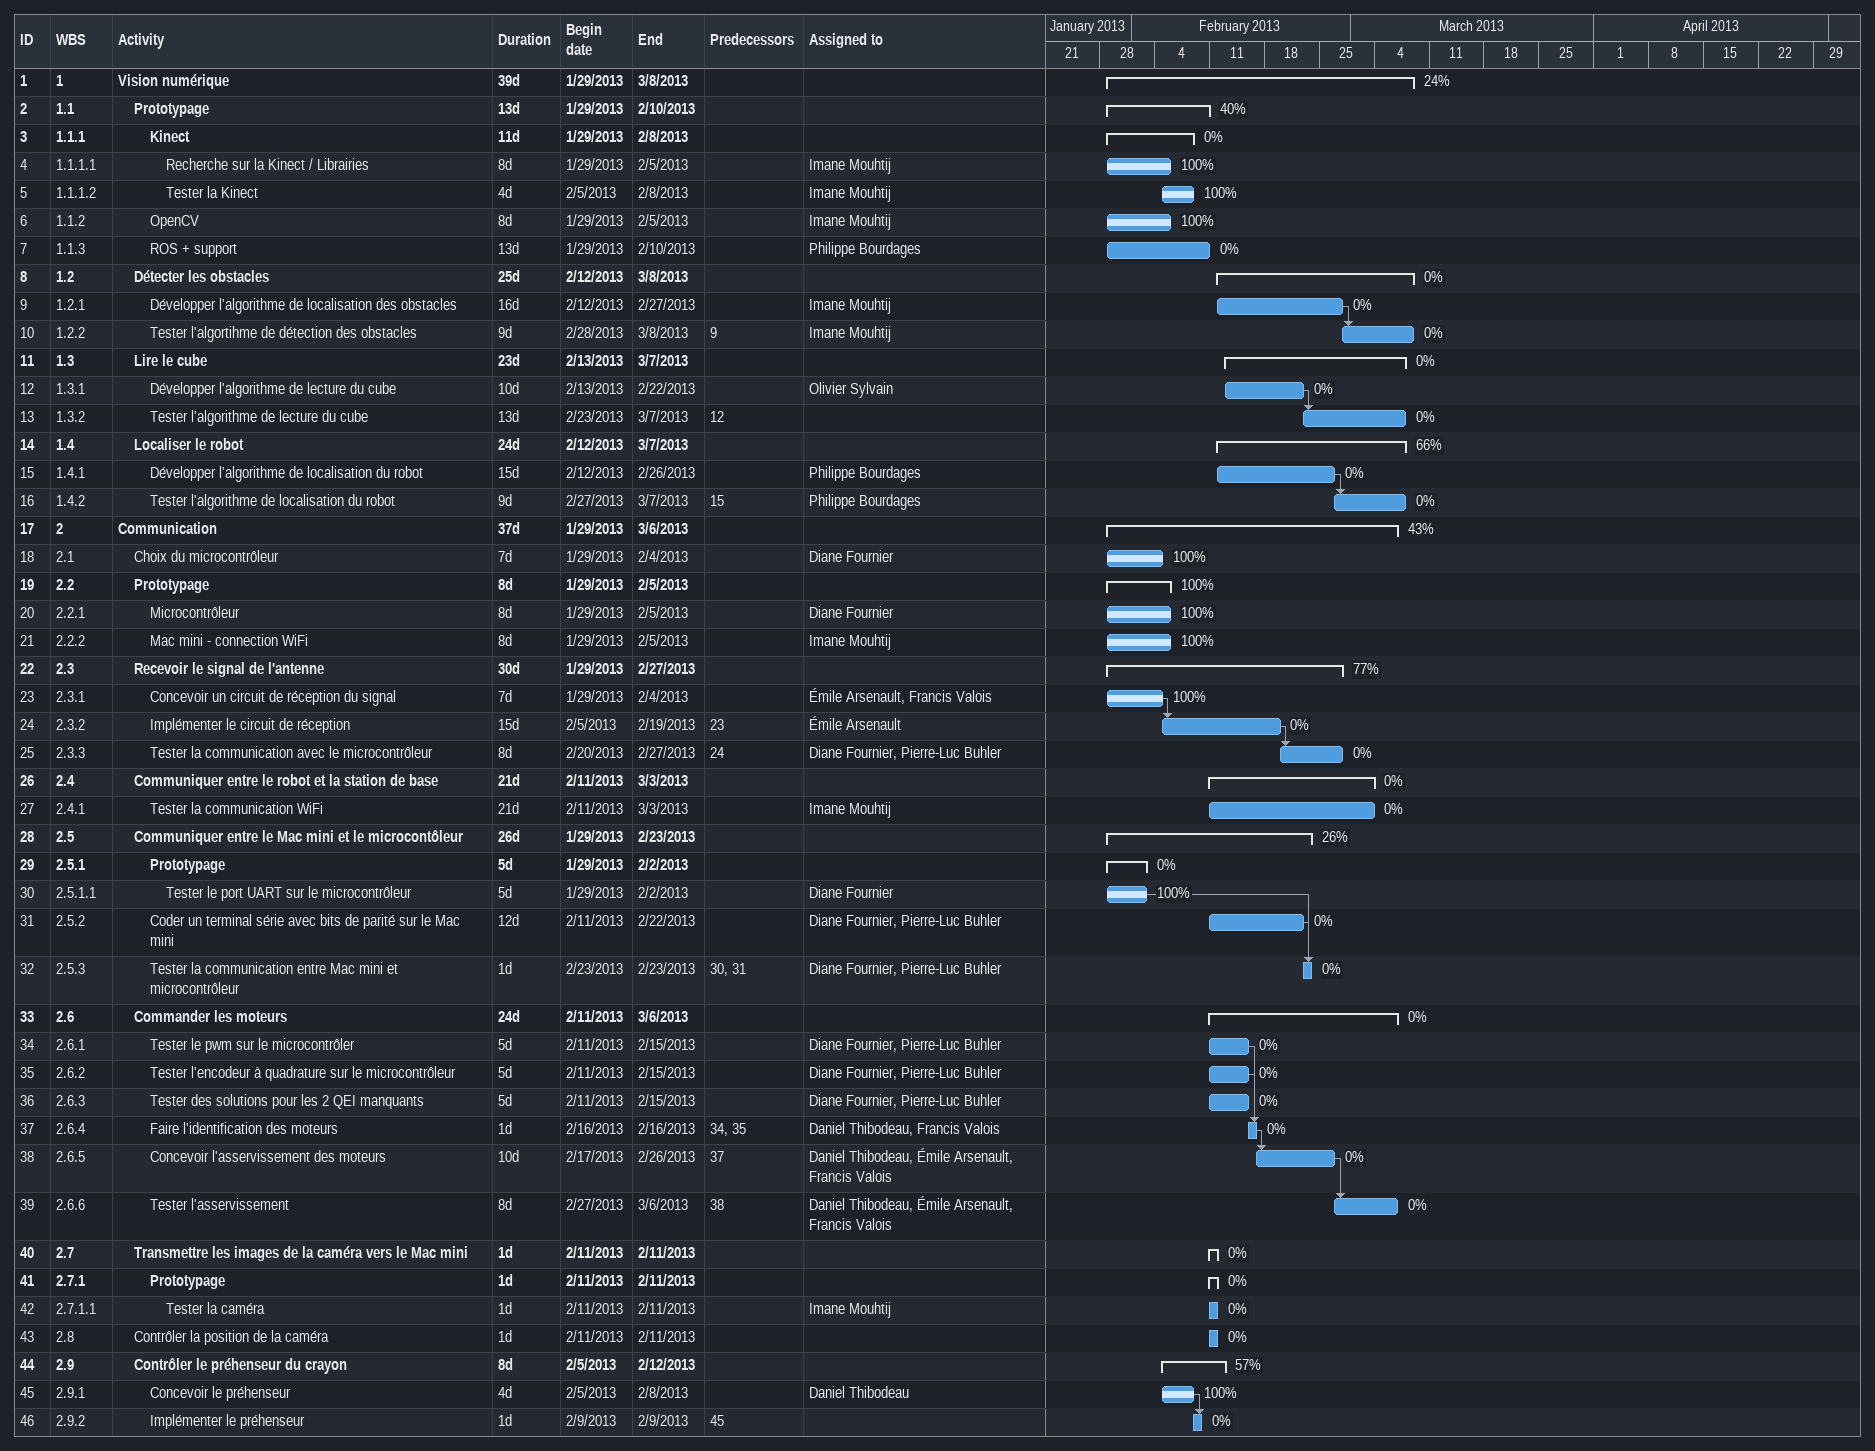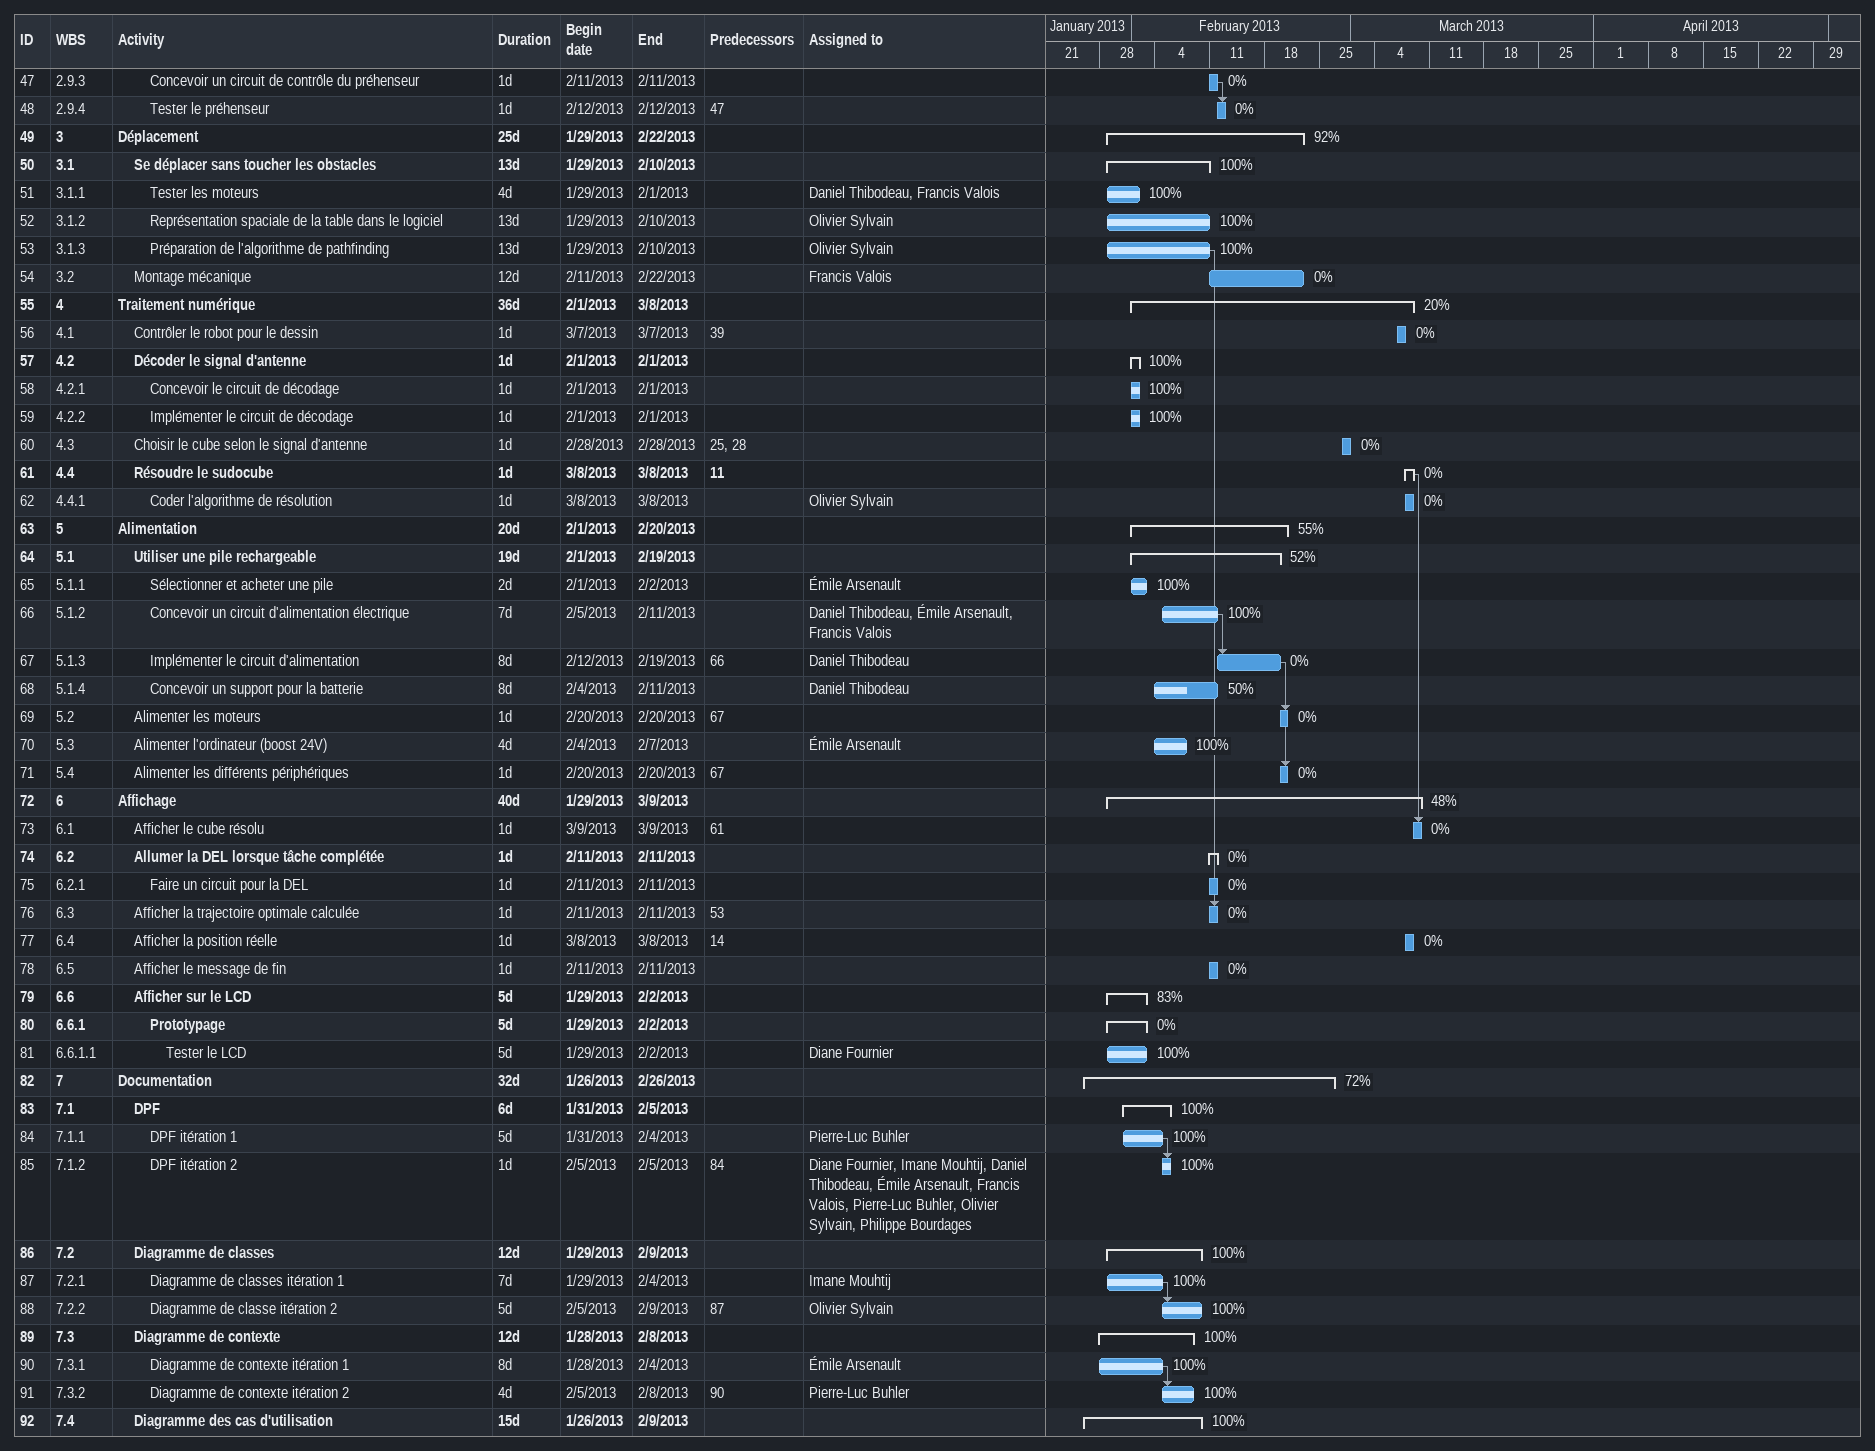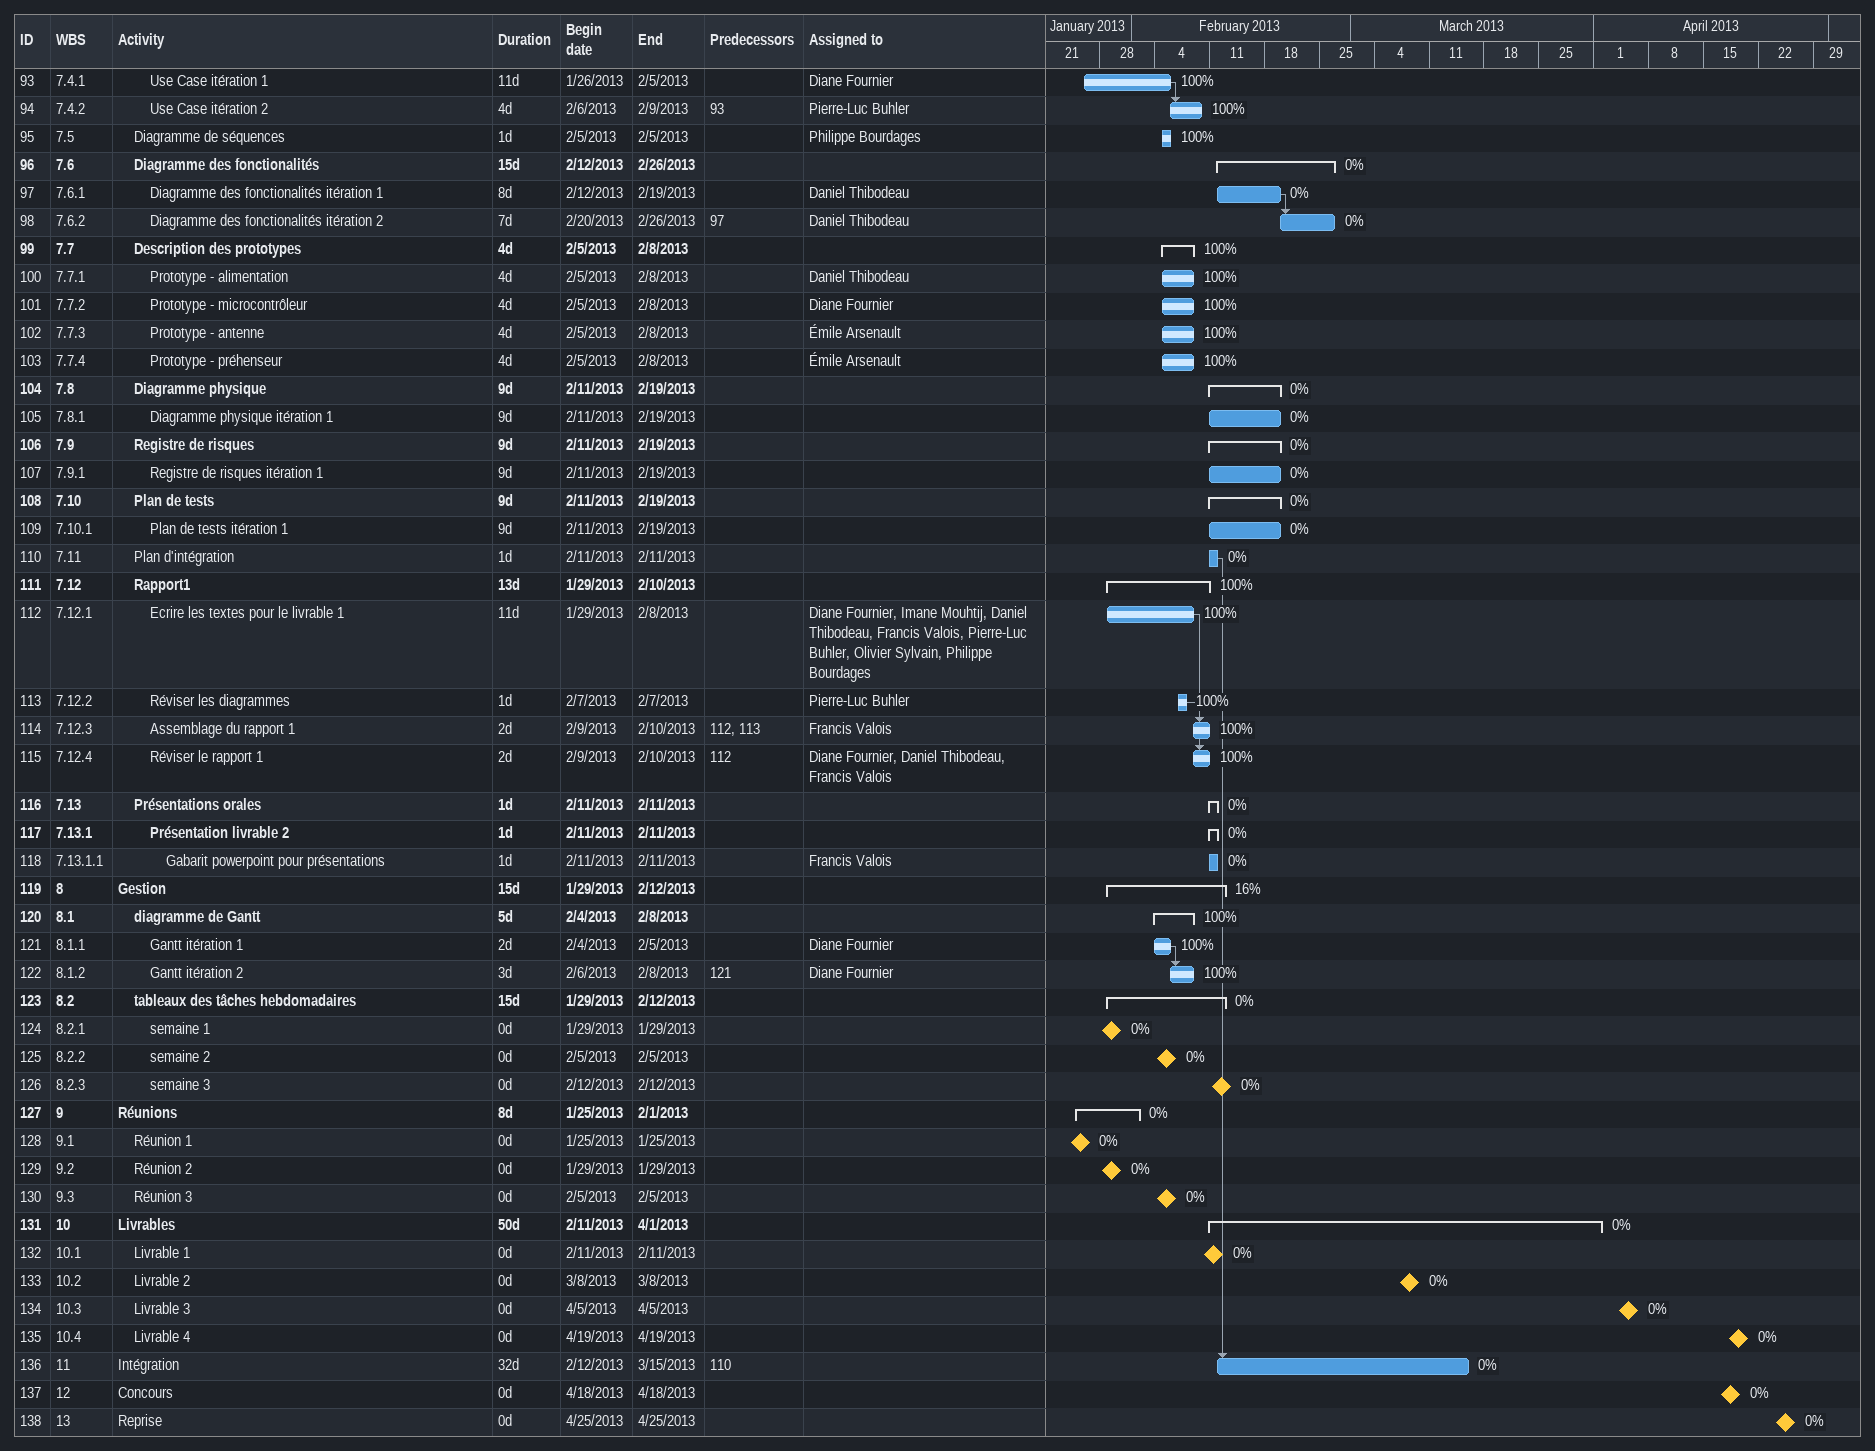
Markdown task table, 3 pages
| ID | WBS | Task | Duration | Start | Finish | Predecessors | Resources | % complete |
|---|---|---|---|---|---|---|---|---|
| 1 | 1 | **Vision numérique** | 39d | 2013-01-29 | 2013-03-08 |  |  | 24 |
| 2 | 1.1 | **Prototypage** | 13d | 2013-01-29 | 2013-02-10 |  |  | 40 |
| 3 | 1.1.1 | **Kinect** | 11d | 2013-01-29 | 2013-02-08 |  |  | 0 |
| 4 | 1.1.1.1 | Recherche sur la Kinect / Librairies | 8d | 2013-01-29 | 2013-02-05 |  | Imane Mouhtij | 100 |
| 5 | 1.1.1.2 | Tester la Kinect | 4d | 2013-02-05 | 2013-02-08 |  | Imane Mouhtij | 100 |
| 6 | 1.1.2 | OpenCV | 8d | 2013-01-29 | 2013-02-05 |  | Imane Mouhtij | 100 |
| 7 | 1.1.3 | ROS + support | 13d | 2013-01-29 | 2013-02-10 |  | Philippe Bourdages | 0 |
| 8 | 1.2 | **Détecter les obstacles** | 25d | 2013-02-12 | 2013-03-08 |  |  | 0 |
| 9 | 1.2.1 | Développer l'algorithme de localisation des obstacles | 16d | 2013-02-12 | 2013-02-27 |  | Imane Mouhtij | 0 |
| 10 | 1.2.2 | Tester l'algortihme de détection des obstacles | 9d | 2013-02-28 | 2013-03-08 | 9 | Imane Mouhtij | 0 |
| 11 | 1.3 | **Lire le cube** | 23d | 2013-02-13 | 2013-03-07 |  |  | 0 |
| 12 | 1.3.1 | Développer l'algorithme de lecture du cube | 10d | 2013-02-13 | 2013-02-22 |  | Olivier Sylvain | 0 |
| 13 | 1.3.2 | Tester l'algorithme de lecture du cube | 13d | 2013-02-23 | 2013-03-07 | 12 |  | 0 |
| 14 | 1.4 | **Localiser le robot** | 24d | 2013-02-12 | 2013-03-07 |  |  | 66 |
| 15 | 1.4.1 | Développer l'algorithme de localisation du robot | 15d | 2013-02-12 | 2013-02-26 |  | Philippe Bourdages | 0 |
| 16 | 1.4.2 | Tester l'algorithme de localisation du robot | 9d | 2013-02-27 | 2013-03-07 | 15 | Philippe Bourdages | 0 |
| 17 | 2 | **Communication** | 37d | 2013-01-29 | 2013-03-06 |  |  | 43 |
| 18 | 2.1 | Choix du microcontrôleur | 7d | 2013-01-29 | 2013-02-04 |  | Diane Fournier | 100 |
| 19 | 2.2 | **Prototypage** | 8d | 2013-01-29 | 2013-02-05 |  |  | 100 |
| 20 | 2.2.1 | Microcontrôleur | 8d | 2013-01-29 | 2013-02-05 |  | Diane Fournier | 100 |
| 21 | 2.2.2 | Mac mini - connection WiFi | 8d | 2013-01-29 | 2013-02-05 |  | Imane Mouhtij | 100 |
| 22 | 2.3 | **Recevoir le signal de l'antenne** | 30d | 2013-01-29 | 2013-02-27 |  |  | 77 |
| 23 | 2.3.1 | Concevoir un circuit de réception du signal | 7d | 2013-01-29 | 2013-02-04 |  | Émile Arsenault, Francis Valois | 100 |
| 24 | 2.3.2 | Implémenter le circuit de réception | 15d | 2013-02-05 | 2013-02-19 | 23 | Émile Arsenault | 0 |
| 25 | 2.3.3 | Tester la communication avec le microcontrôleur | 8d | 2013-02-20 | 2013-02-27 | 24 | Diane Fournier, Pierre-Luc Buhler | 0 |
| 26 | 2.4 | **Communiquer entre le robot et la station de base** | 21d | 2013-02-11 | 2013-03-03 |  |  | 0 |
| 27 | 2.4.1 | Tester la communication WiFi | 21d | 2013-02-11 | 2013-03-03 |  | Imane Mouhtij | 0 |
| 28 | 2.5 | **Communiquer entre le Mac mini et le microcontôleur** | 26d | 2013-01-29 | 2013-02-23 |  |  | 26 |
| 29 | 2.5.1 | **Prototypage** | 5d | 2013-01-29 | 2013-02-02 |  |  | 0 |
| 30 | 2.5.1.1 | Tester le port UART sur le microcontrôleur | 5d | 2013-01-29 | 2013-02-02 |  | Diane Fournier | 100 |
| 31 | 2.5.2 | Coder un terminal série avec bits de parité sur le Mac mini | 12d | 2013-02-11 | 2013-02-22 |  | Diane Fournier, Pierre-Luc Buhler | 0 |
| 32 | 2.5.3 | Tester la communication entre Mac mini et microcontrôleur | 1d | 2013-02-23 | 2013-02-23 | 30, 31 | Diane Fournier, Pierre-Luc Buhler | 0 |
| 33 | 2.6 | **Commander les moteurs** | 24d | 2013-02-11 | 2013-03-06 |  |  | 0 |
| 34 | 2.6.1 | Tester le pwm sur le microcontrôler | 5d | 2013-02-11 | 2013-02-15 |  | Diane Fournier, Pierre-Luc Buhler | 0 |
| 35 | 2.6.2 | Tester l'encodeur à quadrature sur le microcontrôleur | 5d | 2013-02-11 | 2013-02-15 |  | Diane Fournier, Pierre-Luc Buhler | 0 |
| 36 | 2.6.3 | Tester des solutions pour les 2 QEI manquants | 5d | 2013-02-11 | 2013-02-15 |  | Diane Fournier, Pierre-Luc Buhler | 0 |
| 37 | 2.6.4 | Faire l'identification des moteurs | 1d | 2013-02-16 | 2013-02-16 | 34, 35 | Daniel Thibodeau, Francis Valois | 0 |
| 38 | 2.6.5 | Concevoir l'asservissement des moteurs | 10d | 2013-02-17 | 2013-02-26 | 37 | Daniel Thibodeau, Émile Arsenault, Francis Valois | 0 |
| 39 | 2.6.6 | Tester l'asservissement | 8d | 2013-02-27 | 2013-03-06 | 38 | Daniel Thibodeau, Émile Arsenault, Francis Valois | 0 |
| 40 | 2.7 | **Transmettre les images de la caméra vers le Mac mini** | 1d | 2013-02-11 | 2013-02-11 |  |  | 0 |
| 41 | 2.7.1 | **Prototypage** | 1d | 2013-02-11 | 2013-02-11 |  |  | 0 |
| 42 | 2.7.1.1 | Tester la caméra | 1d | 2013-02-11 | 2013-02-11 |  | Imane Mouhtij | 0 |
| 43 | 2.8 | Contrôler la position de la caméra | 1d | 2013-02-11 | 2013-02-11 |  |  | 0 |
| 44 | 2.9 | **Contrôler le préhenseur du crayon** | 8d | 2013-02-05 | 2013-02-12 |  |  | 57 |
| 45 | 2.9.1 | Concevoir le préhenseur | 4d | 2013-02-05 | 2013-02-08 |  | Daniel Thibodeau | 100 |
| 46 | 2.9.2 | Implémenter le préhenseur | 1d | 2013-02-09 | 2013-02-09 | 45 |  | 0 |
| 47 | 2.9.3 | Concevoir un circuit de contrôle du préhenseur | 1d | 2013-02-11 | 2013-02-11 |  |  | 0 |
| 48 | 2.9.4 | Tester le préhenseur | 1d | 2013-02-12 | 2013-02-12 | 47 |  | 0 |
| 49 | 3 | **Déplacement** | 25d | 2013-01-29 | 2013-02-22 |  |  | 92 |
| 50 | 3.1 | **Se déplacer sans toucher les obstacles** | 13d | 2013-01-29 | 2013-02-10 |  |  | 100 |
| 51 | 3.1.1 | Tester les moteurs | 4d | 2013-01-29 | 2013-02-01 |  | Daniel Thibodeau, Francis Valois | 100 |
| 52 | 3.1.2 | Représentation spaciale de la table dans le logiciel | 13d | 2013-01-29 | 2013-02-10 |  | Olivier Sylvain | 100 |
| 53 | 3.1.3 | Préparation de l'algorithme de pathfinding | 13d | 2013-01-29 | 2013-02-10 |  | Olivier Sylvain | 100 |
| 54 | 3.2 | Montage mécanique | 12d | 2013-02-11 | 2013-02-22 |  | Francis Valois | 0 |
| 55 | 4 | **Traitement numérique** | 36d | 2013-02-01 | 2013-03-08 |  |  | 20 |
| 56 | 4.1 | Contrôler le robot pour le dessin | 1d | 2013-03-07 | 2013-03-07 | 39 |  | 0 |
| 57 | 4.2 | **Décoder le signal d'antenne** | 1d | 2013-02-01 | 2013-02-01 |  |  | 100 |
| 58 | 4.2.1 | Concevoir le circuit de décodage | 1d | 2013-02-01 | 2013-02-01 |  |  | 100 |
| 59 | 4.2.2 | Implémenter le circuit de décodage | 1d | 2013-02-01 | 2013-02-01 |  |  | 100 |
| 60 | 4.3 | Choisir le cube selon le signal d'antenne | 1d | 2013-02-28 | 2013-02-28 | 25, 28 |  | 0 |
| 61 | 4.4 | **Résoudre le sudocube** | 1d | 2013-03-08 | 2013-03-08 | 11 |  | 0 |
| 62 | 4.4.1 | Coder l'algorithme de résolution | 1d | 2013-03-08 | 2013-03-08 |  | Olivier Sylvain | 0 |
| 63 | 5 | **Alimentation** | 20d | 2013-02-01 | 2013-02-20 |  |  | 55 |
| 64 | 5.1 | **Utiliser une pile rechargeable** | 19d | 2013-02-01 | 2013-02-19 |  |  | 52 |
| 65 | 5.1.1 | Sélectionner et acheter une pile | 2d | 2013-02-01 | 2013-02-02 |  | Émile Arsenault | 100 |
| 66 | 5.1.2 | Concevoir un circuit d'alimentation électrique | 7d | 2013-02-05 | 2013-02-11 |  | Daniel Thibodeau, Émile Arsenault, Francis Valois | 100 |
| 67 | 5.1.3 | Implémenter le circuit d'alimentation | 8d | 2013-02-12 | 2013-02-19 | 66 | Daniel Thibodeau | 0 |
| 68 | 5.1.4 | Concevoir un support pour la batterie | 8d | 2013-02-04 | 2013-02-11 |  | Daniel Thibodeau | 50 |
| 69 | 5.2 | Alimenter les moteurs | 1d | 2013-02-20 | 2013-02-20 | 67 |  | 0 |
| 70 | 5.3 | Alimenter l'ordinateur (boost 24V) | 4d | 2013-02-04 | 2013-02-07 |  | Émile Arsenault | 100 |
| 71 | 5.4 | Alimenter les différents périphériques | 1d | 2013-02-20 | 2013-02-20 | 67 |  | 0 |
| 72 | 6 | **Affichage** | 40d | 2013-01-29 | 2013-03-09 |  |  | 48 |
| 73 | 6.1 | Afficher le cube résolu | 1d | 2013-03-09 | 2013-03-09 | 61 |  | 0 |
| 74 | 6.2 | **Allumer la DEL lorsque tâche complétée** | 1d | 2013-02-11 | 2013-02-11 |  |  | 0 |
| 75 | 6.2.1 | Faire un circuit pour la DEL | 1d | 2013-02-11 | 2013-02-11 |  |  | 0 |
| 76 | 6.3 | Afficher la trajectoire optimale calculée | 1d | 2013-02-11 | 2013-02-11 | 53 |  | 0 |
| 77 | 6.4 | Afficher la position réelle | 1d | 2013-03-08 | 2013-03-08 | 14 |  | 0 |
| 78 | 6.5 | Afficher le message de fin | 1d | 2013-02-11 | 2013-02-11 |  |  | 0 |
| 79 | 6.6 | **Afficher sur le LCD** | 5d | 2013-01-29 | 2013-02-02 |  |  | 83 |
| 80 | 6.6.1 | **Prototypage** | 5d | 2013-01-29 | 2013-02-02 |  |  | 0 |
| 81 | 6.6.1.1 | Tester le LCD | 5d | 2013-01-29 | 2013-02-02 |  | Diane Fournier | 100 |
| 82 | 7 | **Documentation** | 32d | 2013-01-26 | 2013-02-26 |  |  | 72 |
| 83 | 7.1 | **DPF** | 6d | 2013-01-31 | 2013-02-05 |  |  | 100 |
| 84 | 7.1.1 | DPF itération 1 | 5d | 2013-01-31 | 2013-02-04 |  | Pierre-Luc Buhler | 100 |
| 85 | 7.1.2 | DPF itération 2 | 1d | 2013-02-05 | 2013-02-05 | 84 | Diane Fournier, Imane Mouhtij, Daniel Thibodeau, Émile Arsenault, Francis Valois, Pierre-Luc Buhler, Olivier Sylvain, Philippe Bourdages | 100 |
| 86 | 7.2 | **Diagramme de classes** | 12d | 2013-01-29 | 2013-02-09 |  |  | 100 |
| 87 | 7.2.1 | Diagramme de classes itération 1 | 7d | 2013-01-29 | 2013-02-04 |  | Imane Mouhtij | 100 |
| 88 | 7.2.2 | Diagramme de classe itération 2 | 5d | 2013-02-05 | 2013-02-09 | 87 | Olivier Sylvain | 100 |
| 89 | 7.3 | **Diagramme de contexte** | 12d | 2013-01-28 | 2013-02-08 |  |  | 100 |
| 90 | 7.3.1 | Diagramme de contexte itération 1 | 8d | 2013-01-28 | 2013-02-04 |  | Émile Arsenault | 100 |
| 91 | 7.3.2 | Diagramme de contexte itération 2 | 4d | 2013-02-05 | 2013-02-08 | 90 | Pierre-Luc Buhler | 100 |
| 92 | 7.4 | **Diagramme des cas d'utilisation** | 15d | 2013-01-26 | 2013-02-09 |  |  | 100 |
| 93 | 7.4.1 | Use Case itération 1 | 11d | 2013-01-26 | 2013-02-05 |  | Diane Fournier | 100 |
| 94 | 7.4.2 | Use Case itération 2 | 4d | 2013-02-06 | 2013-02-09 | 93 | Pierre-Luc Buhler | 100 |
| 95 | 7.5 | Diagramme de séquences | 1d | 2013-02-05 | 2013-02-05 |  | Philippe Bourdages | 100 |
| 96 | 7.6 | **Diagramme des fonctionalités** | 15d | 2013-02-12 | 2013-02-26 |  |  | 0 |
| 97 | 7.6.1 | Diagramme des fonctionalités itération 1 | 8d | 2013-02-12 | 2013-02-19 |  | Daniel Thibodeau | 0 |
| 98 | 7.6.2 | Diagramme des fonctionalités itération 2 | 7d | 2013-02-20 | 2013-02-26 | 97 | Daniel Thibodeau | 0 |
| 99 | 7.7 | **Description des prototypes** | 4d | 2013-02-05 | 2013-02-08 |  |  | 100 |
| 100 | 7.7.1 | Prototype - alimentation | 4d | 2013-02-05 | 2013-02-08 |  | Daniel Thibodeau | 100 |
| 101 | 7.7.2 | Prototype - microcontrôleur | 4d | 2013-02-05 | 2013-02-08 |  | Diane Fournier | 100 |
| 102 | 7.7.3 | Prototype - antenne | 4d | 2013-02-05 | 2013-02-08 |  | Émile Arsenault | 100 |
| 103 | 7.7.4 | Prototype - préhenseur | 4d | 2013-02-05 | 2013-02-08 |  | Émile Arsenault | 100 |
| 104 | 7.8 | **Diagramme physique** | 9d | 2013-02-11 | 2013-02-19 |  |  | 0 |
| 105 | 7.8.1 | Diagramme physique itération 1 | 9d | 2013-02-11 | 2013-02-19 |  |  | 0 |
| 106 | 7.9 | **Registre de risques** | 9d | 2013-02-11 | 2013-02-19 |  |  | 0 |
| 107 | 7.9.1 | Registre de risques itération 1 | 9d | 2013-02-11 | 2013-02-19 |  |  | 0 |
| 108 | 7.10 | **Plan de tests** | 9d | 2013-02-11 | 2013-02-19 |  |  | 0 |
| 109 | 7.10.1 | Plan de tests itération 1 | 9d | 2013-02-11 | 2013-02-19 |  |  | 0 |
| 110 | 7.11 | Plan d'intégration | 1d | 2013-02-11 | 2013-02-11 |  |  | 0 |
| 111 | 7.12 | **Rapport1** | 13d | 2013-01-29 | 2013-02-10 |  |  | 100 |
| 112 | 7.12.1 | Ecrire les textes pour le livrable 1 | 11d | 2013-01-29 | 2013-02-08 |  | Diane Fournier, Imane Mouhtij, Daniel Thibodeau, Francis Valois, Pierre-Luc Buhler, Olivier Sylvain, Philippe Bourdages | 100 |
| 113 | 7.12.2 | Réviser les diagrammes | 1d | 2013-02-07 | 2013-02-07 |  | Pierre-Luc Buhler | 100 |
| 114 | 7.12.3 | Assemblage du rapport 1 | 2d | 2013-02-09 | 2013-02-10 | 112, 113 | Francis Valois | 100 |
| 115 | 7.12.4 | Réviser le rapport 1 | 2d | 2013-02-09 | 2013-02-10 | 112 | Diane Fournier, Daniel Thibodeau, Francis Valois | 100 |
| 116 | 7.13 | **Présentations orales** | 1d | 2013-02-11 | 2013-02-11 |  |  | 0 |
| 117 | 7.13.1 | **Présentation livrable 2** | 1d | 2013-02-11 | 2013-02-11 |  |  | 0 |
| 118 | 7.13.1.1 | Gabarit powerpoint pour présentations | 1d | 2013-02-11 | 2013-02-11 |  | Francis Valois | 0 |
| 119 | 8 | **Gestion** | 15d | 2013-01-29 | 2013-02-12 |  |  | 16 |
| 120 | 8.1 | **diagramme de Gantt** | 5d | 2013-02-04 | 2013-02-08 |  |  | 100 |
| 121 | 8.1.1 | Gantt itération 1 | 2d | 2013-02-04 | 2013-02-05 |  | Diane Fournier | 100 |
| 122 | 8.1.2 | Gantt itération 2 | 3d | 2013-02-06 | 2013-02-08 | 121 | Diane Fournier | 100 |
| 123 | 8.2 | **tableaux des tâches hebdomadaires** | 15d | 2013-01-29 | 2013-02-12 |  |  | 0 |
| 124 | 8.2.1 | semaine 1 | 0d | 2013-01-29 | 2013-01-29 |  |  | 0 |
| 125 | 8.2.2 | semaine 2 | 0d | 2013-02-05 | 2013-02-05 |  |  | 0 |
| 126 | 8.2.3 | semaine 3 | 0d | 2013-02-12 | 2013-02-12 |  |  | 0 |
| 127 | 9 | **Réunions** | 8d | 2013-01-25 | 2013-02-01 |  |  | 0 |
| 128 | 9.1 | Réunion 1 | 0d | 2013-01-25 | 2013-01-25 |  |  | 0 |
| 129 | 9.2 | Réunion 2 | 0d | 2013-01-29 | 2013-01-29 |  |  | 0 |
| 130 | 9.3 | Réunion 3 | 0d | 2013-02-05 | 2013-02-05 |  |  | 0 |
| 131 | 10 | **Livrables** | 50d | 2013-02-11 | 2013-04-01 |  |  | 0 |
| 132 | 10.1 | Livrable 1 | 0d | 2013-02-11 | 2013-02-11 |  |  | 0 |
| 133 | 10.2 | Livrable 2 | 0d | 2013-03-08 | 2013-03-08 |  |  | 0 |
| 134 | 10.3 | Livrable 3 | 0d | 2013-04-05 | 2013-04-05 |  |  | 0 |
| 135 | 10.4 | Livrable 4 | 0d | 2013-04-19 | 2013-04-19 |  |  | 0 |
| 136 | 11 | Intégration | 32d | 2013-02-12 | 2013-03-15 | 110 |  | 0 |
| 137 | 12 | Concours | 0d | 2013-04-18 | 2013-04-18 |  |  | 0 |
| 138 | 13 | Reprise | 0d | 2013-04-25 | 2013-04-25 |  |  | 0 |
